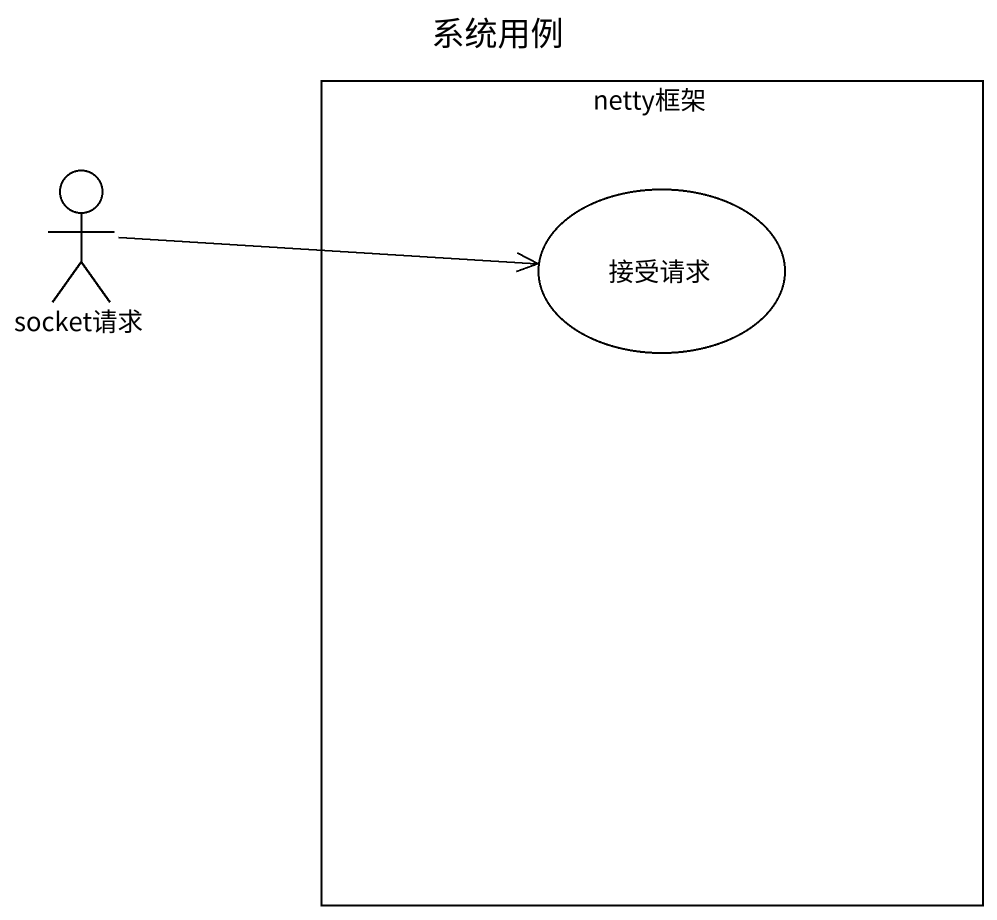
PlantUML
@startuml
title 系统用例
rectangle netty框架 {
  usecase 接受请求
}
actor socket请求
socket请求 -right-> 接受请求
@enduml
